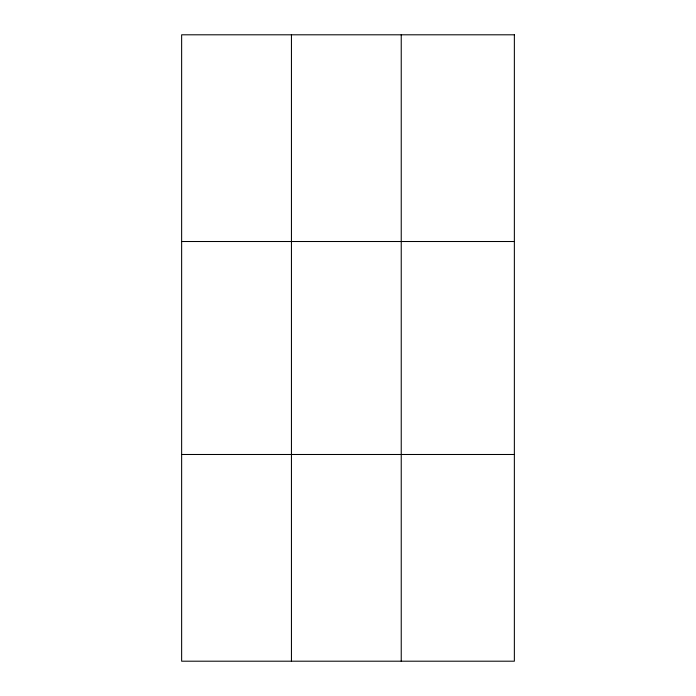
<?xml version="1.0" encoding="UTF-8"?>
<svg xmlns="http://www.w3.org/2000/svg" width="696" height="696" viewBox="0 0 696 696"><rect width="100%" height="100%" fill="white"/><g stroke="black" fill="none" stroke-linecap="round" stroke-linejoin="round"><path stroke-width="1.04" d="M291.441 661.2L291.441 34.8M401.235 661.2L401.235 34.8M181.639 241.512L514.361 241.512M181.639 454.488L514.361 454.488M514.361 34.8L181.639 34.8L181.639 661.2L514.361 661.2L514.361 34.8"/></g></svg>
